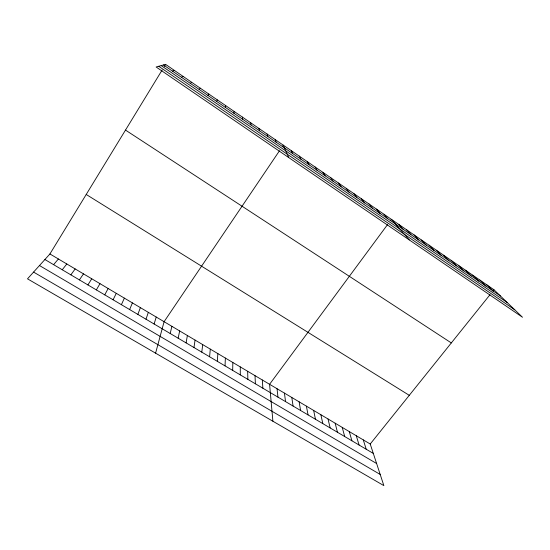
<?xml version="1.0" encoding="UTF-8"?>
<svg xmlns="http://www.w3.org/2000/svg" width="550" height="550" viewBox="0 0 550 550"><rect width="100%" height="100%" fill="white"/><g stroke="black" fill="none" stroke-linecap="round" stroke-linejoin="round"><path stroke-width="0.82" d="M232.684 370.397L232.836 362.491M225.026 365.881L225.369 358.064M217.326 361.329L217.855 353.602M233.942 113.272L234.087 111.389M209.584 356.757L210.299 349.119M201.795 352.158L202.702 344.616M193.958 347.538L195.071 340.086M186.086 342.884L187.385 335.528M178.159 338.209L179.664 330.942M225.335 107.367L225.706 105.641M170.191 333.499L171.896 326.336M155.588 353.162L164.086 321.702L279.448 150.824M154.117 324.012L156.228 317.041M146.004 319.22L148.328 312.352M137.851 314.407L140.387 307.636M216.666 101.427L217.278 99.859M129.649 309.567L132.399 302.899M121.399 304.693L124.362 298.127M113.094 299.791L116.277 293.336M104.748 294.862L108.151 288.509M96.353 289.905L99.976 283.656M207.941 95.446L208.801 94.036M49.919 253.956L370.219 444.008L383.859 485.623L27.5 278.836L49.919 253.956L162.174 69.974M164.306 66.481L165.591 64.377L493.976 289.761L522.5 317.261L156.124 66.997L165.591 64.377M87.904 284.921L91.754 278.781M282.322 146.575L283.278 145.152L288.702 157.561M79.406 279.902L83.483 273.873M70.854 274.856L75.164 268.936M387.502 224.647L269.582 384.299L272.896 421.231M390.424 220.681L391.401 219.361L409.248 239.896M62.253 269.775L66.797 263.972M370.219 444.008L490.022 294.69M492.986 290.991L493.976 289.761M53.604 264.667L58.383 258.981M199.169 89.423L200.262 88.179M190.334 83.366L191.675 82.287M181.438 77.275L183.033 76.354M172.494 71.136L174.336 70.386M33.578 272.092L380.194 474.451M39.483 265.54L376.612 463.519M44.901 259.524L373.299 453.42M86.213 194.466L409.276 395.326M125.496 130.089L451.316 342.932M161.205 65.594L507.299 302.603M158.703 66.282L514.8 309.836M163.481 64.962L500.39 295.948M486.922 284.921L493.178 291.005M479.827 280.053L485.925 286.028M472.697 275.158L478.631 281.029M465.52 270.236L471.288 275.997M458.301 265.279L463.904 270.93M451.041 260.294L456.473 265.836M443.74 255.282L448.999 260.714M436.397 250.243L441.485 255.558M429.007 245.169L433.916 250.374M421.575 240.068L426.305 245.156M414.095 234.939L418.653 239.903M406.581 229.776L410.946 234.623M399.011 224.586L403.198 229.309M383.969 214.259L387.784 218.742M376.496 209.131L380.126 213.496M368.981 203.974L372.419 208.209M361.419 198.784L364.671 202.895M353.808 193.566L356.868 197.546M346.156 188.313L349.023 192.17M338.463 183.026L341.124 186.752M330.722 177.712L333.183 181.308M322.933 172.37L325.194 175.828M315.095 166.994L317.151 170.314M307.209 161.583L309.066 164.773M299.282 156.138L300.926 159.191M291.308 150.666L292.731 153.574M275.206 139.611L276.196 142.237M363.282 439.897L366.211 449.233M267.08 134.035L267.85 136.517M356.304 435.758L359.081 445.026M349.291 431.599L351.911 440.791M342.244 427.412L344.699 436.535M335.156 423.204L337.452 432.252M328.034 418.976L330.158 427.948M258.906 128.425L259.456 130.762M320.863 414.728L322.829 423.624M313.658 410.451L315.452 419.265M306.412 406.154L308.041 414.893M299.131 401.83L300.582 410.486M291.803 397.485L293.081 406.058M250.683 122.781L251.006 124.967M284.439 393.112L285.546 401.61M277.035 388.719L277.956 397.127M262.316 379.988L262.886 388.231M255.008 375.65L255.399 383.811M242.413 117.102L242.502 119.137M247.658 371.284L247.871 379.362M240.268 366.905L240.295 374.894"/></g></svg>
